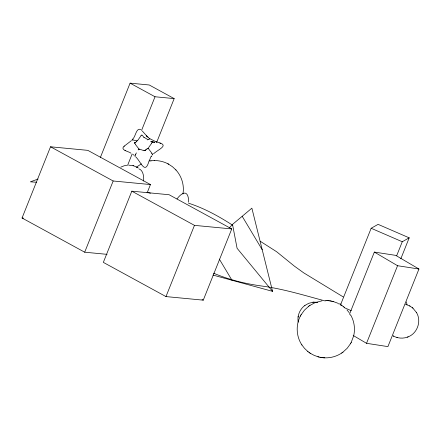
<?xml version="1.0" encoding="UTF-8"?>
<svg xmlns="http://www.w3.org/2000/svg" width="441" height="441" viewBox="0 0 441 441"><rect width="100%" height="100%" fill="white"/><g stroke="black" fill="none" stroke-linecap="round" stroke-linejoin="round"><path stroke-width="0.66" d="M182.943 194.007C184.481 185.418 181.747 176.218 175.81 169.835M304.963 305.404C299.781 309.119 297.063 315.883 298.215 322.145M298.237 316.153L298.105 317.057M353.721 335.634C355.369 328.617 354.2 321.004 350.556 314.786L350.683 315.006M353.66 335.888L351.135 342.574M407.964 336.913C417.484 333.462 421.789 320.872 416.359 312.316M148.369 148.374L148.639 147.707A9.382 8.048 -57.4 0 1 148.826 147.277L151.621 143.314M107.064 254.347L84.689 252.202L22.05 218.003L50.533 146.787L87.825 150.359L150.464 184.553L147.156 192.822M100.333 157.564L130.095 83.151L149.251 84.986L174.178 98.597L156.627 142.482M84.689 252.202L113.172 180.986L150.464 184.553M127.554 165.452L132.129 154.003M141.544 130.47L155.023 96.761L174.178 98.597M131.82 191.168L103.337 262.384L165.976 296.584L203.262 300.156L231.751 228.934L169.112 194.735L131.82 191.168L194.459 225.362L231.751 228.934M149.251 160.926L151.031 156.478M165.976 296.584L194.459 225.362M340.375 305.227L371.157 228.267L378.086 224.359L409.198 237.837L400.803 258.823M349.415 314.405L374.348 252.076L395.737 255.378L418.95 269.021L387.915 346.615L366.526 343.307L353.18 335.463M396.674 255.736L402.269 241.745L409.198 237.837M366.526 343.307L397.562 265.714L418.95 269.021M149.047 160.893C145.089 175.413 140.933 161.764 135.663 156.759M300.497 315.844C295.613 324.868 296.192 336.5 301.931 345.005M301.038 314.868L304.411 310.188L308.865 306.137M342.773 352.287L347.221 348.236L350.595 343.556M300.371 316.076L301.164 314.637M350.468 343.787L351.262 342.343M138.667 149.086L138.38 148.374A9.261 5.59 64.5 0 0 138.187 148.027L135.299 144.29M138.485 149.405L138.457 149.455A8.842 0.932 -58.7 0 1 138.237 149.868L138.187 149.94M135.166 154.984L134.929 155.899M149.725 139.257L149.874 138.728L156.252 141.886M135.525 154.383L136.429 152.9M152.189 142.575L152.41 141.908L151.842 141.605M151.285 156.676L151.963 155.667M132.636 139.124C135.679 136.947 135.971 127.57 140.784 129.467M141.109 135.53L141.743 134.968L142.333 135.244A7.133 6.758 -35.1 0 1 142.862 135.938L143.573 136.969A17.353 16.372 -47.9 0 0 143.849 137.366M229.32 227.887L232.517 224.403L251.872 208.169L272.566 291.358L212.997 275.074M177.001 198.908C183.351 190.595 188.676 190.804 188.638 202.154M136.545 141.655L135.712 142.267M153.507 153.815C159.085 148.788 170.584 145.001 156.142 141.848M131.269 140.729L123.987 146.335M145.899 149.89L145.442 150.331M146.087 149.714L147.118 148.964M124.296 146.07C119.23 150.16 129.549 151.55 130.966 153.209M136.622 167.023L141.401 163.859M137.228 140.679L137.614 140.359A8.699 8.109 -40.4 0 0 138.083 139.924L140.767 136.071A8.638 8.153 -40.8 0 1 141.087 135.514M134.632 142.741L134.803 143.7M309.769 305.497L315.023 302.68L321.98 300.828M320.883 357.419C328.104 358.715 335.805 357.067 341.863 352.927M304.814 305.508L308.661 303.336L313.038 302.212M308.645 306.291L309.979 305.348M341.654 353.076L342.988 352.133M148.904 139.174L149.229 138.987M148.771 139.251L147.498 139.913M145.028 150.646L143.799 150.629M120.768 167.167L124.081 165.805L126.76 165.259M147.978 148.529L148.292 148.402M134.88 142.614L135.503 142.366A16.863 7.74 73.3 0 0 135.696 142.217M393.113 335.877C397.385 338.341 402.738 338.831 407.374 337.133M407.208 337.2L408.134 336.847M38.119 179.04L30.357 181.83L36.52 182.232M150.816 160.838C156.709 160.011 162.861 161.092 168.109 163.892M149.775 161.004L151.065 160.8M313.639 302.151L317.768 302.294M312.856 302.228L313.805 302.129M137.063 140.751L136.782 140.756A8.263 3.671 36.3 0 1 136.462 140.74L133.132 140.029M128.662 165.132L133.827 165.86L138.364 168.004M325.331 300.575L327.117 300.602M154.163 160.574L154.444 160.574M328.06 300.663L328.843 300.734M323.33 357.745L324.791 357.833M326.842 300.586L328.302 300.679M132.344 139.869L131.953 140.006L132.118 140.47M22.05 218.003L23.406 218.135M152.316 154.774L152.735 154.62L152.343 153.87M150.601 141.451L151.423 141.539M329.708 300.839L330.75 301.005M321.687 357.552L323.071 357.723M328.567 300.701L329.945 300.872M338.352 303.788L341.202 304.158M152.31 141.919L154.89 142.355L152.702 141.853M138.81 149.014L139.213 149.097M331.478 301.142L333.032 301.501M318.6 356.923L320.155 357.282M330.469 300.949L331.715 301.186M319.918 357.238L321.164 357.469M150.513 193.18L147.029 192.353M139.814 149.24L143.259 150.436M325.287 300.977C304.51 295.448 283.872 289.037 262.505 286.126C245.714 283.888 229.16 279.815 213.549 273.183M333.495 301.627L337.933 303.259M310.58 353.456L314.19 355.385L318.137 356.797M132.978 165.629L133.59 165.794M406.365 304.566L405.77 304.406L409.209 305.668L412.407 307.719M332.751 301.423L333.721 301.688M396.872 337.464L397.374 337.602M317.917 356.736L318.882 356.995M188.533 203.191C204.255 208.229 218.758 216.266 232.589 225.169M159.846 143.132L160.629 143.424M371.157 228.267L402.269 241.745M344.476 307.752L351.323 310.712M124.996 150.403L125.591 150.684M168.506 164.113L172.525 166.77L176.003 170.033M167.9 163.782L168.765 164.25M410.036 306.104L409.568 305.85M136.771 167.062L137.228 167.31M393.295 335.976L393.675 336.18M130.095 83.151L155.023 96.761M50.533 146.787L113.172 180.986M202.061 299.5L203.262 300.156M374.348 252.076L397.562 265.714M260.196 241.233L276.623 251.723L294.356 266.105L303.711 272.852L343.236 296.931M144.45 137.498L147.432 139.395M341.67 305.365L343.864 306.975M309.086 352.453L309.962 353.059M340.854 304.836L341.913 305.525M309.72 352.899L310.778 353.588M132.917 154.444L133.844 155.127M307.768 351.444L309.284 352.596M147.994 137.245L146.324 135.641L148.931 138.027M412.82 308.066L416.458 312.471M412.28 307.614L412.963 308.187M343.677 306.82L344.581 307.581M301.776 344.779L304.488 348.329L307.961 351.604M147.129 136.445L142.294 130.988M346.962 309.896L349.101 312.542M272.566 291.358L237.087 248.277L232.517 224.403M144.201 137.807L143.981 137.531M151.919 153.319L148.843 149.19A9.024 3.782 45.1 0 1 148.634 148.843L148.413 148.452M242.192 216.288L262.219 249.76M219.337 259.121L231.983 280.267M406.486 301.925L406.999 304.891M139.042 168.964A15.474 8.109 -74.9 0 1 143.606 181.042M132.267 139.621A7.514 4.768 50.2 0 1 133.077 139.764M135.337 143.987A6.306 2.012 55.1 0 1 134.896 143.457M134.626 142.735A8.181 3.55 53.2 0 1 134.847 142.564M137.008 140.982A8.93 4.14 69.5 0 1 136.539 141.638M146.892 148.898A9.553 3.897 3.3 0 1 147.713 148.43M145.646 149.896A17.326 5.275 -8.8 0 1 145.822 149.72M145.602 150.359A7.139 2.74 6.6 0 1 145.315 150.684M144.367 150.359A10.005 3.743 -0.9 0 1 143.832 150.194M139.124 149.163A8.649 3.473 0.4 0 1 139.725 149.301M135.089 156.037A5.909 1.852 -68.2 0 1 134.858 156.114M135.442 155.105A11.091 3.357 -59.1 0 1 135.773 154.548M149.345 138.634A7.855 2.773 -61.8 0 1 149.846 138.457M151.969 142.415A7.624 4.647 -53.3 0 1 151.423 143.105M151.495 141.39A9.129 6.361 -46.9 0 1 151.913 141.473M151.627 153.451A11.284 6.753 42.2 0 1 152.04 153.975"/></g></svg>
